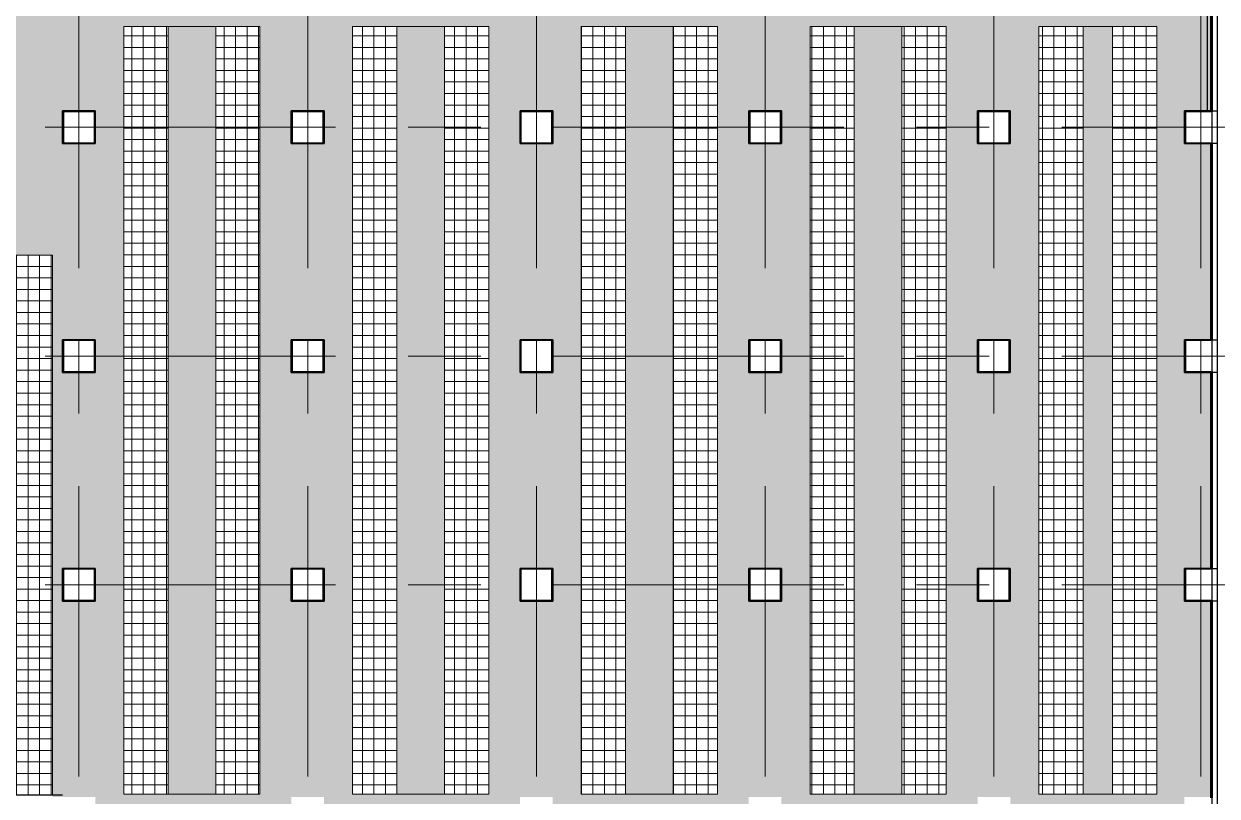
# Model space of a CAD drawing. Extents: x -14231 to 343475, y -171733 to 30720.
# Drawn here: x 233148 to 298882, y -119993 to -77443 of the extents above; entities that cross this region are included whole.
import ezdxf

# ---------------------------------------------------------------- set-up
doc = ezdxf.new("R2010")
doc.units = 0
doc.header["$LTSCALE"] = 8
doc.linetypes.add('IDA - Grid Line', pattern=[3500, 2000, -500, 500, -500])
doc.layers.add('000_CTCI_CSA', color=7, linetype='CONTINUOUS')
for name, color, linetype, lineweight in [('17% 高架沖孔地板', 4, 'CONTINUOUS', 0), ('25% 高架沖孔地板', 3, 'CONTINUOUS', 0), ('A-_ANOTGRID_E', 7, 'CONTINUOUS', 9), ('盲板', 1, 'CONTINUOUS', 0)]:
    doc.layers.add(name, color=color, linetype=linetype, lineweight=lineweight)
pattern_1 = [(90, (-4111.6, 0), (-635, 0), []), (180, (-4111.6, 0), (0, -635), [])]

msp = doc.modelspace()

# ---------------------------------------------------------------- hatches: boundary and pattern name
at = {"layer": '17% 高架沖孔地板'}
h = msp.add_hatch(dxfattribs=at)
h.set_pattern_fill('HEX', color=256, scale=46)
h.set_pattern_definition([(0, (91722.7, -123071.29), (0, 252.96602), [146.05, -292.1]), (120, (91722.7, -123071.29), (-219.075, -126.483), [146.05, -292.1]), (60, (91868.75, -123071.29), (-219.075, 126.483), [146.05, -292.1])])
h.paths.add_polyline_path([(298534.1431, -71443.3451), (297084.1431, -71443.3451), (297084.1431, -69643.3451), (298534.1431, -69643.3451), (298534.1431, -60593.3451), (290734.1431, -60593.3451), (290749.2271, -71499.2153), (251464.4664, -71493.5235), (251465.372, -65243.3465), (247882.291, -65243.3849), (247882.3381, -69643.3464), (249682.2899, -69643.3464), (249682.2899, -71443.3464), (247882.3574, -71443.3464), (247882.2899, -71493.3464), (241932.2899, -71493.3464), (237082.2899, -71493.3464), (235282.2899, -71443.3464), (235282.2899, -69643.3464), (236182.2899, -69643.3464), (236182.2899, -67140.6394), (223232.327, -67193.3464), (223234.1431, -69643.3451), (224484.1431, -69643.3451), (224484.1431, -71443.3451), (223234.1431, -71443.3451), (223234.1431, -82243.3451), (224484.1431, -82243.3451), (224484.1431, -84043.3451), (223234.1431, -84043.3451), (223234.1431, -87478.6374), (230846.9989, -87478.6374), (230846.9989, -90193.9269), (232282.2899, -90193.3464), (234722.2899, -90193.3464), (234722.2899, -120043.324), (237084.1431, -120043.324), (237084.1431, -121843.3451), (235284.1431, -121843.3451), (235284.1431, -123593.3716), (293882.2626, -123593.3715), (293882.2628, -123244.5518), (298534.5063, -123243.3449), (298534.1431, -121843.3451), (297084.1431, -121843.3451), (297084.1431, -120043.3451), (298534.1431, -120043.3451), (298534.1431, -109243.3451), (297084.1431, -109243.3451), (297084.1431, -107443.3451), (298534.1431, -107443.3451), (298534.1431, -96643.3451), (297084.1431, -96643.3451), (297084.1431, -94843.3451), (298534.1431, -94843.3451), (298534.1431, -84043.3451), (297084.1431, -84043.3451), (297084.1431, -82243.3451), (298534.1431, -82243.3451)])
h.paths.add_polyline_path([(235282.2899, -82243.3464), (237082.2899, -82243.3464), (237082.2899, -84043.3464), (235282.2899, -84043.3464)], flags=16)
h.paths.add_polyline_path([(235332.2899, -82293.3464), (237032.2899, -82293.3464), (237032.2899, -83993.3464), (235332.2899, -83993.3464)], flags=0)
h.paths.add_polyline_path([(238654.7109, -77593.3464), (241094.7109, -77593.3464), (243714.7109, -77592.7687), (246154.7109, -77593.3464), (246154.7109, -119893.3464), (243714.7109, -119893.3464), (241094.7109, -119893.6353), (238654.7109, -119893.3464)], flags=16)
h.paths.add_polyline_path([(247882.2899, -82243.3464), (249682.2899, -82243.3464), (249682.2899, -84043.3464), (247882.2899, -84043.3464)], flags=16)
h.paths.add_polyline_path([(247932.2899, -82293.3464), (249632.2899, -82293.3464), (249632.2899, -83993.3464), (247932.2899, -83993.3464)], flags=0)
h.paths.add_polyline_path([(235282.2899, -94843.3464), (237082.2899, -94843.3464), (237082.2899, -96643.3464), (235282.2899, -96643.3464)], flags=16)
h.paths.add_polyline_path([(235332.2899, -94893.3464), (237032.2899, -94893.3464), (237032.2899, -96593.3464), (235332.2899, -96593.3464)], flags=0)
h.paths.add_polyline_path([(251254.7109, -77593.3464), (253694.7109, -77593.3464), (256314.7109, -77592.7687), (258754.7109, -77593.3464), (258754.7109, -119893.3464), (256314.7109, -119893.3464), (253694.7109, -119893.6353), (251254.7109, -119893.3464)], flags=16)
h.paths.add_polyline_path([(247882.2899, -94843.3464), (249682.2899, -94843.3464), (249682.2899, -96643.3464), (247882.2899, -96643.3464)], flags=16)
h.paths.add_polyline_path([(247932.2899, -94893.3464), (249632.2899, -94893.3464), (249632.2899, -96593.3464), (247932.2899, -96593.3464)], flags=0)
h.paths.add_polyline_path([(260482.2899, -82243.3464), (262282.2899, -82243.3464), (262282.2899, -84043.3464), (260482.2899, -84043.3464)], flags=16)
h.paths.add_polyline_path([(260532.2899, -82293.3464), (262232.2899, -82293.3464), (262232.2899, -83993.3464), (260532.2899, -83993.3464)], flags=0)
h.paths.add_polyline_path([(235282.2899, -107443.3464), (237082.2899, -107443.3464), (237082.2899, -109243.3464), (235282.2899, -109243.3464)], flags=16)
h.paths.add_polyline_path([(235332.2899, -107493.3464), (237032.2899, -107493.3464), (237032.2899, -109193.3464), (235332.2899, -109193.3464)], flags=0)
h.paths.add_polyline_path([(263854.7109, -77593.3464), (266294.7109, -77593.3464), (268914.7109, -77592.7687), (271354.7109, -77593.3464), (271354.7109, -119893.3464), (268914.7109, -119893.3464), (268914.7109, -119893.0576), (266294.7109, -119893.6353), (263854.7109, -119893.3464)], flags=16)
h.paths.add_polyline_path([(260482.2899, -94843.3464), (262282.2899, -94843.3464), (262282.2899, -96643.3464), (260482.2899, -96643.3464)], flags=16)
h.paths.add_polyline_path([(260532.2899, -94893.3464), (262232.2899, -94893.3464), (262232.2899, -96593.3464), (260532.2899, -96593.3464)], flags=0)
h.paths.add_polyline_path([(247882.2899, -107443.3464), (249682.2899, -107443.3464), (249682.2899, -109243.3464), (247882.2899, -109243.3464)], flags=16)
h.paths.add_polyline_path([(247932.2899, -107493.3464), (249632.2899, -107493.3464), (249632.2899, -109193.3464), (247932.2899, -109193.3464)], flags=0)
h.paths.add_polyline_path([(273082.2899, -82243.3464), (274882.2899, -82243.3464), (274882.2899, -84043.3464), (273082.2899, -84043.3464)], flags=16)
h.paths.add_polyline_path([(260482.2899, -107443.3464), (262282.2899, -107443.3464), (262282.2899, -109243.3464), (260482.2899, -109243.3464)], flags=16)
h.paths.add_polyline_path([(273132.2899, -82293.3464), (274832.2899, -82293.3464), (274832.2899, -83993.3464), (273132.2899, -83993.3464)], flags=0)
h.paths.add_polyline_path([(260532.2899, -107493.3464), (262232.2899, -107493.3464), (262232.2899, -109193.3464), (260532.2899, -109193.3464)], flags=0)
h.paths.add_polyline_path([(276454.7109, -77593.3464), (278894.7109, -77593.3464), (281514.7109, -77592.7687), (283954.7109, -77593.3464), (283954.7109, -119893.3464), (281514.7109, -119893.3464), (278894.7109, -119893.6353), (276454.7109, -119893.3464)], flags=16)
h.paths.add_polyline_path([(273082.2899, -94843.3464), (274882.2899, -94843.3464), (274882.2899, -96643.3464), (273082.2899, -96643.3464)], flags=16)
h.paths.add_polyline_path([(273132.2899, -94893.3464), (274832.2899, -94893.3464), (274832.2899, -96593.3464), (273132.2899, -96593.3464)], flags=0)
h.paths.add_polyline_path([(247882.2899, -120043.3464), (249682.2899, -120043.3464), (249682.2899, -121843.3464), (247882.2899, -121843.3464)], flags=16)
h.paths.add_polyline_path([(247932.2899, -120093.3464), (249632.2899, -120093.3464), (249632.2899, -121793.3464), (247932.2899, -121793.3464)], flags=0)
h.paths.add_polyline_path([(273082.2899, -107443.3464), (274882.2899, -107443.3464), (274882.2899, -109243.3464), (273082.2899, -109243.3464)], flags=16)
h.paths.add_polyline_path([(273132.2899, -107493.3464), (274832.2899, -107493.3464), (274832.2899, -109193.3464), (273132.2899, -109193.3464)], flags=0)
h.paths.add_polyline_path([(260482.2899, -120043.3464), (262282.2899, -120043.3464), (262282.2899, -121843.3464), (260482.2899, -121843.3464)], flags=16)
h.paths.add_polyline_path([(260532.2899, -120093.3464), (262232.2899, -120093.3464), (262232.2899, -121793.3464), (260532.2899, -121793.3464)], flags=0)
h.paths.add_polyline_path([(285682.2899, -82243.3464), (287482.2899, -82243.3464), (287482.2899, -84043.3464), (285682.2899, -84043.3464)], flags=16)
h.paths.add_polyline_path([(285732.2899, -82293.3464), (287432.2899, -82293.3464), (287432.2899, -83993.3464), (285732.2899, -83993.3464)], flags=0)
h.paths.add_polyline_path([(285682.2899, -94843.3464), (287482.2899, -94843.3464), (287482.2899, -96643.3464), (285682.2899, -96643.3464)], flags=16)
h.paths.add_polyline_path([(285732.2899, -94893.3464), (287432.2899, -94893.3464), (287432.2899, -96593.3464), (285732.2899, -96593.3464)], flags=0)
h.paths.add_polyline_path([(289054.7109, -77593.3464), (291494.7109, -77593.3464), (293114.7109, -77593.202), (295554.7109, -77593.3464), (295554.7109, -119893.3464), (293114.7109, -119893.3464), (293114.7109, -119893.4909), (291494.7109, -119893.6353), (289054.7109, -119893.3464)], flags=16)
h.paths.add_polyline_path([(273082.2899, -120043.3464), (274882.2899, -120043.3464), (274882.2899, -121843.3464), (273082.2899, -121843.3464)], flags=16)
h.paths.add_polyline_path([(273132.2899, -120093.3464), (274832.2899, -120093.3464), (274832.2899, -121793.3464), (273132.2899, -121793.3464)], flags=0)
h.paths.add_polyline_path([(285682.2899, -107443.3464), (287482.2899, -107443.3464), (287482.2899, -109243.3464), (285682.2899, -109243.3464)], flags=16)
h.paths.add_polyline_path([(285732.2899, -107493.3464), (287432.2899, -107493.3464), (287432.2899, -109193.3464), (285732.2899, -109193.3464)], flags=0)
h.paths.add_polyline_path([(285682.2899, -120043.3464), (287482.2899, -120043.3464), (287482.2899, -121843.3464), (285682.2899, -121843.3464)], flags=16)
h.paths.add_polyline_path([(285732.2899, -120093.3464), (287432.2899, -120093.3464), (287432.2899, -121793.3464), (285732.2899, -121793.3464)], flags=0)
h.paths.add_polyline_path([(241932.2899, -65243.3465), (236232.2899, -65243.3466), (236232.2899, -67140.4359), (236232.2899, -69643.3464), (237082.2899, -69643.3464), (237082.2899, -71443.3464), (241932.2899, -71443.3464)], flags=17)
at = {"layer": '25% 高架沖孔地板'}
h = msp.add_hatch(dxfattribs=at)
h.set_pattern_fill('SQUARE', color=256, scale=70)
h.set_pattern_definition([(0, (6191.7, 12600.58), (0, 222.25), [222.25, -222.25]), (90, (6191.7, 12600.58), (-222.25, 1e-14), [222.25, -222.25])])
h.paths.add_polyline_path([(243714.7109, -77592.7687), (241103.7956, -77593.3429), (241094.7109, -119893.6353), (243714.7109, -119893.0576)])
h = msp.add_hatch(dxfattribs=at)
h.set_pattern_fill('SQUARE', color=256, scale=70)
h.set_pattern_definition([(0, (18791.7, 12600.58), (0, 222.25), [222.25, -222.25]), (90, (18791.7, 12600.58), (-222.25, 1e-14), [222.25, -222.25])])
h.paths.add_polyline_path([(256314.7109, -77592.7687), (253703.7956, -77593.3429), (253694.7109, -119893.6353), (256314.7109, -119893.0576)])
h = msp.add_hatch(dxfattribs=at)
h.set_pattern_fill('SQUARE', color=256, scale=70)
h.set_pattern_definition([(0, (31391.7, 12600.58), (0, 222.25), [222.25, -222.25]), (90, (31391.7, 12600.58), (-222.25, 1e-14), [222.25, -222.25])])
h.paths.add_polyline_path([(268914.7109, -77592.7687), (266303.7956, -77593.3429), (266294.7109, -119893.6353), (268914.7109, -119893.0576)])
h = msp.add_hatch(dxfattribs=at)
h.set_pattern_fill('SQUARE', color=256, scale=70)
h.set_pattern_definition([(0, (43991.7, 12600.58), (0, 222.25), [222.25, -222.25]), (90, (43991.7, 12600.58), (-222.25, 1e-14), [222.25, -222.25])])
h.paths.add_polyline_path([(281514.7109, -77592.7687), (278903.7956, -77593.3429), (278894.7109, -119893.6353), (281514.7109, -119893.0576)])
h = msp.add_hatch(dxfattribs=at)
h.set_pattern_fill('SQUARE', color=256, scale=70)
h.set_pattern_definition([(0, (56591.7, 12600.58), (0, 222.25), [222.25, -222.25]), (90, (56591.7, 12600.58), (-222.25, 1e-14), [222.25, -222.25])])
h.paths.add_polyline_path([(293114.7109, -77593.202), (291503.7956, -77593.3429), (291494.7109, -119893.6353), (293114.7109, -119893.4909)])
at = {"layer": '盲板'}
h = msp.add_hatch(dxfattribs=at)
h.set_pattern_fill('ANSI37', color=256, scale=200, angle=45)
h.set_pattern_definition(pattern_1)
h.paths.add_polyline_path([(241094.7109, -77593.3464), (238654.7109, -77593.3464), (238654.7109, -119893.3464), (241094.7109, -119893.3464)])
h = msp.add_hatch(dxfattribs=at)
h.set_pattern_fill('ANSI37', color=256, scale=200, angle=45)
h.set_pattern_definition(pattern_1)
h.paths.add_polyline_path([(246154.7109, -77593.3464), (243714.7109, -77593.3464), (243714.7109, -119893.3464), (246154.7109, -119893.3464)])
h = msp.add_hatch(dxfattribs=at)
h.set_pattern_fill('ANSI37', color=256, scale=200, angle=45)
h.set_pattern_definition(pattern_1)
h.paths.add_polyline_path([(253694.7109, -77593.3464), (251254.7109, -77593.3464), (251254.7109, -119893.3464), (253694.7109, -119893.3464)])
h = msp.add_hatch(dxfattribs=at)
h.set_pattern_fill('ANSI37', color=256, scale=200, angle=45)
h.set_pattern_definition(pattern_1)
h.paths.add_polyline_path([(258754.7109, -77593.3464), (256314.7109, -77593.3464), (256314.7109, -119893.3464), (258754.7109, -119893.3464)])
h = msp.add_hatch(dxfattribs=at)
h.set_pattern_fill('ANSI37', color=256, scale=200, angle=45)
h.set_pattern_definition(pattern_1)
h.paths.add_polyline_path([(266294.7109, -77593.3464), (263854.7109, -77593.3464), (263854.7109, -119893.3464), (266294.7109, -119893.3464)])
h = msp.add_hatch(dxfattribs=at)
h.set_pattern_fill('ANSI37', color=256, scale=200, angle=45)
h.set_pattern_definition(pattern_1)
h.paths.add_polyline_path([(271354.7109, -77593.3464), (268914.7109, -77593.3464), (268914.7109, -119893.3464), (271354.7109, -119893.3464)])
h = msp.add_hatch(dxfattribs=at)
h.set_pattern_fill('ANSI37', color=256, scale=200, angle=45)
h.set_pattern_definition(pattern_1)
h.paths.add_polyline_path([(278894.7109, -77593.3464), (276454.7109, -77593.3464), (276454.7109, -119893.3464), (278894.7109, -119893.3464)])
h = msp.add_hatch(dxfattribs=at)
h.set_pattern_fill('ANSI37', color=256, scale=200, angle=45)
h.set_pattern_definition(pattern_1)
h.paths.add_polyline_path([(283954.7109, -77593.3464), (281514.7109, -77593.3464), (281514.7109, -119893.3464), (283954.7109, -119893.3464)])
h = msp.add_hatch(dxfattribs=at)
h.set_pattern_fill('ANSI37', color=256, scale=200, angle=45)
h.set_pattern_definition(pattern_1)
h.paths.add_polyline_path([(291494.7109, -77593.3464), (289054.7109, -77593.3464), (289054.7109, -119893.3464), (291494.7109, -119893.3464)])
h = msp.add_hatch(dxfattribs=at)
h.set_pattern_fill('ANSI37', color=256, scale=200, angle=45)
h.set_pattern_definition(pattern_1)
h.paths.add_polyline_path([(295554.7109, -77593.3464), (293114.7109, -77593.3464), (293114.7109, -119893.3464), (295554.7109, -119893.3464)])
h = msp.add_hatch(dxfattribs=at)
h.set_pattern_fill('ANSI37', color=256, scale=200, angle=45)
h.set_pattern_definition(pattern_1)
h.paths.add_polyline_path([(234722.2899, -90193.3464), (232282.2899, -90193.3464), (232282.2899, -119943.3464), (234722.2899, -119943.3464)])

# ---------------------------------------------------------------- linework, layer by layer
at = {"layer": '000_CTCI_CSA', "color": 8, "true_color": 0x808080}
for p, q in [((298332.2899, -70843.3464), (298332.2899, -82243.3464)), ((298532.2899, -82293.3464), (298532.2899, -71443.3464)), ((298632.2899, -82293.3464), (298632.2899, -71443.3464)), ((237082.2899, -82243.3464), (235282.2899, -82243.3464)), ((235282.2899, -82243.3464), (235282.2899, -84043.3464)), ((237032.2899, -82293.3464), (235332.2899, -82293.3464)), ((235332.2899, -82293.3464), (235332.2899, -83993.3464)), ((237032.2899, -83993.3464), (237032.2899, -82293.3464)), ((237082.2899, -84043.3464), (237082.2899, -82243.3464)), ((249682.2899, -82243.3464), (247882.2899, -82243.3464)), ((247882.2899, -82243.3464), (247882.2899, -84043.3464)), ((249632.2899, -82293.3464), (247932.2899, -82293.3464)), ((247932.2899, -82293.3464), (247932.2899, -83993.3464)), ((249632.2899, -83993.3464), (249632.2899, -82293.3464)), ((249682.2899, -84043.3464), (249682.2899, -82243.3464)), ((262282.2899, -82243.3464), (260482.2899, -82243.3464)), ((260482.2899, -82243.3464), (260482.2899, -84043.3464)), ((262232.2899, -82293.3464), (260532.2899, -82293.3464)), ((260532.2899, -82293.3464), (260532.2899, -83993.3464)), ((262232.2899, -83993.3464), (262232.2899, -82293.3464)), ((262282.2899, -84043.3464), (262282.2899, -82243.3464)), ((274882.2899, -82243.3464), (273082.2899, -82243.3464)), ((273082.2899, -82243.3464), (273082.2899, -84043.3464)), ((274832.2899, -82293.3464), (273132.2899, -82293.3464)), ((273132.2899, -82293.3464), (273132.2899, -83993.3464)), ((274832.2899, -83993.3464), (274832.2899, -82293.3464)), ((274882.2899, -84043.3464), (274882.2899, -82243.3464)), ((287482.2899, -82243.3464), (285682.2899, -82243.3464)), ((285682.2899, -82243.3464), (285682.2899, -84043.3464)), ((287432.2899, -82293.3464), (285732.2899, -82293.3464)), ((285732.2899, -82293.3464), (285732.2899, -83993.3464)), ((287432.2899, -83993.3464), (287432.2899, -82293.3464)), ((287482.2899, -84043.3464), (287482.2899, -82243.3464)), ((298532.2899, -82243.3464), (297082.2899, -82243.3464)), ((297082.2899, -82243.3464), (297082.2899, -84043.3464)), ((298532.2899, -82293.3464), (297132.2899, -82293.3464)), ((297132.2899, -82293.3464), (297132.2899, -83993.3464)), ((235282.2899, -84043.3464), (237082.2899, -84043.3464)), ((235332.2899, -83993.3464), (237032.2899, -83993.3464)), ((247882.2899, -84043.3464), (249682.2899, -84043.3464)), ((247932.2899, -83993.3464), (249632.2899, -83993.3464)), ((260482.2899, -84043.3464), (262282.2899, -84043.3464)), ((260532.2899, -83993.3464), (262232.2899, -83993.3464)), ((273082.2899, -84043.3464), (274882.2899, -84043.3464)), ((273132.2899, -83993.3464), (274832.2899, -83993.3464)), ((285682.2899, -84043.3464), (287482.2899, -84043.3464)), ((285732.2899, -83993.3464), (287432.2899, -83993.3464)), ((297082.2899, -84043.3464), (298532.2899, -84043.3464)), ((297132.2899, -83993.3464), (298532.2899, -83993.3464)), ((298532.2899, -94893.3464), (298532.2899, -83993.3464)), ((298632.2899, -94893.3464), (298632.2899, -83993.3464)), ((237082.2899, -94843.3464), (235282.2899, -94843.3464)), ((235282.2899, -94843.3464), (235282.2899, -96643.3464)), ((237032.2899, -94893.3464), (235332.2899, -94893.3464)), ((235332.2899, -94893.3464), (235332.2899, -96593.3464)), ((237032.2899, -96593.3464), (237032.2899, -94893.3464)), ((237082.2899, -96643.3464), (237082.2899, -94843.3464)), ((249682.2899, -94843.3464), (247882.2899, -94843.3464)), ((247882.2899, -94843.3464), (247882.2899, -96643.3464)), ((249632.2899, -94893.3464), (247932.2899, -94893.3464)), ((247932.2899, -94893.3464), (247932.2899, -96593.3464)), ((249632.2899, -96593.3464), (249632.2899, -94893.3464)), ((249682.2899, -96643.3464), (249682.2899, -94843.3464)), ((262282.2899, -94843.3464), (260482.2899, -94843.3464)), ((260482.2899, -94843.3464), (260482.2899, -96643.3464)), ((262232.2899, -94893.3464), (260532.2899, -94893.3464)), ((260532.2899, -94893.3464), (260532.2899, -96593.3464)), ((262232.2899, -96593.3464), (262232.2899, -94893.3464)), ((262282.2899, -96643.3464), (262282.2899, -94843.3464)), ((274882.2899, -94843.3464), (273082.2899, -94843.3464)), ((273082.2899, -94843.3464), (273082.2899, -96643.3464)), ((274832.2899, -94893.3464), (273132.2899, -94893.3464)), ((273132.2899, -94893.3464), (273132.2899, -96593.3464)), ((274832.2899, -96593.3464), (274832.2899, -94893.3464)), ((274882.2899, -96643.3464), (274882.2899, -94843.3464)), ((287482.2899, -94843.3464), (285682.2899, -94843.3464)), ((285682.2899, -94843.3464), (285682.2899, -96643.3464)), ((287432.2899, -94893.3464), (285732.2899, -94893.3464)), ((285732.2899, -94893.3464), (285732.2899, -96593.3464)), ((287432.2899, -96593.3464), (287432.2899, -94893.3464)), ((287482.2899, -96643.3464), (287482.2899, -94843.3464)), ((298532.2899, -94843.3464), (297082.2899, -94843.3464)), ((297082.2899, -94843.3464), (297082.2899, -96643.3464)), ((298532.2899, -94893.3464), (297132.2899, -94893.3464)), ((297132.2899, -94893.3464), (297132.2899, -96593.3464)), ((235332.2899, -96593.3464), (237032.2899, -96593.3464)), ((247932.2899, -96593.3464), (249632.2899, -96593.3464)), ((260532.2899, -96593.3464), (262232.2899, -96593.3464)), ((273132.2899, -96593.3464), (274832.2899, -96593.3464)), ((285732.2899, -96593.3464), (287432.2899, -96593.3464)), ((297132.2899, -96593.3464), (298532.2899, -96593.3464)), ((298532.2899, -107493.3464), (298532.2899, -96593.3464)), ((298632.2899, -107493.3464), (298632.2899, -96593.3464)), ((235282.2899, -96643.3464), (237082.2899, -96643.3464)), ((247882.2899, -96643.3464), (249682.2899, -96643.3464)), ((260482.2899, -96643.3464), (262282.2899, -96643.3464)), ((273082.2899, -96643.3464), (274882.2899, -96643.3464)), ((285682.2899, -96643.3464), (287482.2899, -96643.3464)), ((297082.2899, -96643.3464), (298532.2899, -96643.3464)), ((237082.2899, -107443.3464), (235282.2899, -107443.3464)), ((235282.2899, -107443.3464), (235282.2899, -109243.3464)), ((237032.2899, -107493.3464), (235332.2899, -107493.3464)), ((235332.2899, -107493.3464), (235332.2899, -109193.3464)), ((237032.2899, -109193.3464), (237032.2899, -107493.3464)), ((237082.2899, -109243.3464), (237082.2899, -107443.3464)), ((249682.2899, -107443.3464), (247882.2899, -107443.3464)), ((247882.2899, -107443.3464), (247882.2899, -109243.3464)), ((249632.2899, -107493.3464), (247932.2899, -107493.3464)), ((247932.2899, -107493.3464), (247932.2899, -109193.3464)), ((249632.2899, -109193.3464), (249632.2899, -107493.3464)), ((249682.2899, -109243.3464), (249682.2899, -107443.3464)), ((262282.2899, -107443.3464), (260482.2899, -107443.3464)), ((260482.2899, -107443.3464), (260482.2899, -109243.3464)), ((262232.2899, -107493.3464), (260532.2899, -107493.3464)), ((260532.2899, -107493.3464), (260532.2899, -109193.3464)), ((262232.2899, -109193.3464), (262232.2899, -107493.3464)), ((262282.2899, -109243.3464), (262282.2899, -107443.3464)), ((274882.2899, -107443.3464), (273082.2899, -107443.3464)), ((273082.2899, -107443.3464), (273082.2899, -109243.3464)), ((274832.2899, -107493.3464), (273132.2899, -107493.3464)), ((273132.2899, -107493.3464), (273132.2899, -109193.3464)), ((274832.2899, -109193.3464), (274832.2899, -107493.3464)), ((274882.2899, -109243.3464), (274882.2899, -107443.3464)), ((287482.2899, -107443.3464), (285682.2899, -107443.3464)), ((285682.2899, -107443.3464), (285682.2899, -109243.3464)), ((287432.2899, -107493.3464), (285732.2899, -107493.3464)), ((285732.2899, -107493.3464), (285732.2899, -109193.3464)), ((287432.2899, -109193.3464), (287432.2899, -107493.3464)), ((287482.2899, -109243.3464), (287482.2899, -107443.3464)), ((298532.2899, -107443.3464), (297082.2899, -107443.3464)), ((297082.2899, -107443.3464), (297082.2899, -109243.3464)), ((298532.2899, -107493.3464), (297132.2899, -107493.3464)), ((297132.2899, -107493.3464), (297132.2899, -109193.3464)), ((235282.2899, -109243.3464), (237082.2899, -109243.3464)), ((235332.2899, -109193.3464), (237032.2899, -109193.3464)), ((247882.2899, -109243.3464), (249682.2899, -109243.3464)), ((247932.2899, -109193.3464), (249632.2899, -109193.3464)), ((260482.2899, -109243.3464), (262282.2899, -109243.3464)), ((260532.2899, -109193.3464), (262232.2899, -109193.3464)), ((273082.2899, -109243.3464), (274882.2899, -109243.3464)), ((273132.2899, -109193.3464), (274832.2899, -109193.3464)), ((285682.2899, -109243.3464), (287482.2899, -109243.3464)), ((285732.2899, -109193.3464), (287432.2899, -109193.3464)), ((297082.2899, -109243.3464), (298532.2899, -109243.3464)), ((297132.2899, -109193.3464), (298532.2899, -109193.3464)), ((298532.2899, -120093.3464), (298532.2899, -109193.3464)), ((298632.2899, -120093.3464), (298632.2899, -109193.3464))]:
    msp.add_line(p, q, dxfattribs=at)
at = {"layer": '000_CTCI_CSA'}
msp.add_line((235282.2899, -119943.3464), (222982.2899, -119943.3464), dxfattribs=at)
at = {"layer": '000_CTCI_CSA', "color": 8, "true_color": 0x808080}
for points in [[(298882.2899, -57043.3464), (298882.2899, -134443.3464), (222682.2899, -134443.3464), (222682.2899, -57043.3464)], [(298582.2899, -57343.3464), (298582.2899, -134143.3464), (222982.2899, -134143.3464), (222982.2899, -57343.3464)], [(237082.2899, -82243.3464), (237082.2899, -84043.3464), (235282.2899, -84043.3464), (235282.2899, -82243.3464)], [(249682.2899, -82243.3464), (249682.2899, -84043.3464), (247882.2899, -84043.3464), (247882.2899, -82243.3464)], [(262282.2899, -82243.3464), (262282.2899, -84043.3464), (260482.2899, -84043.3464), (260482.2899, -82243.3464)], [(274882.2899, -82243.3464), (274882.2899, -84043.3464), (273082.2899, -84043.3464), (273082.2899, -82243.3464)], [(287482.2899, -82243.3464), (287482.2899, -84043.3464), (285682.2899, -84043.3464), (285682.2899, -82243.3464)], [(298882.2899, -82243.3464), (298882.2899, -84043.3464), (297082.2899, -84043.3464), (297082.2899, -82243.3464)], [(237082.2899, -94843.3464), (237082.2899, -96643.3464), (235282.2899, -96643.3464), (235282.2899, -94843.3464)], [(249682.2899, -94843.3464), (249682.2899, -96643.3464), (247882.2899, -96643.3464), (247882.2899, -94843.3464)], [(262282.2899, -94843.3464), (262282.2899, -96643.3464), (260482.2899, -96643.3464), (260482.2899, -94843.3464)], [(274882.2899, -94843.3464), (274882.2899, -96643.3464), (273082.2899, -96643.3464), (273082.2899, -94843.3464)], [(287482.2899, -94843.3464), (287482.2899, -96643.3464), (285682.2899, -96643.3464), (285682.2899, -94843.3464)], [(298882.2899, -94843.3464), (298882.2899, -96643.3464), (297082.2899, -96643.3464), (297082.2899, -94843.3464)], [(237082.2899, -107443.3464), (237082.2899, -109243.3464), (235282.2899, -109243.3464), (235282.2899, -107443.3464)], [(249682.2899, -107443.3464), (249682.2899, -109243.3464), (247882.2899, -109243.3464), (247882.2899, -107443.3464)], [(262282.2899, -107443.3464), (262282.2899, -109243.3464), (260482.2899, -109243.3464), (260482.2899, -107443.3464)], [(274882.2899, -107443.3464), (274882.2899, -109243.3464), (273082.2899, -109243.3464), (273082.2899, -107443.3464)], [(287482.2899, -107443.3464), (287482.2899, -109243.3464), (285682.2899, -109243.3464), (285682.2899, -107443.3464)], [(298882.2899, -107443.3464), (298882.2899, -109243.3464), (297082.2899, -109243.3464), (297082.2899, -107443.3464)]]:
    msp.add_lwpolyline(points, close=True, dxfattribs=at)
at = {"layer": '25% 高架沖孔地板'}
for points in [[(241094.7109, -77593.3464), (243714.7109, -77592.7687), (243714.7109, -119893.0576), (241094.7109, -119893.6353)], [(253694.7109, -77593.3464), (256314.7109, -77592.7687), (256314.7109, -119893.0576), (253694.7109, -119893.6353)], [(266294.7109, -77593.3464), (268914.7109, -77592.7687), (268914.7109, -119893.0576), (266294.7109, -119893.6353)], [(278894.7109, -77593.3464), (281514.7109, -77592.7687), (281514.7109, -119893.0576), (278894.7109, -119893.6353)], [(291494.7109, -77593.3464), (293114.7109, -77593.202), (293114.7109, -119893.4909), (291494.7109, -119893.6353)]]:
    msp.add_lwpolyline(points, close=True, dxfattribs=at)
at = {"layer": 'A-_ANOTGRID_E', "color": 8, "linetype": 'IDA - Grid Line', "true_color": 0x808080}
for p, q in [((236182.2899, -146907.3875), (236182.2899, -47898.2452)), ((248782.2899, -146907.3875), (248782.2899, -47898.2452)), ((261382.2899, -146907.3875), (261382.2899, -47898.2452)), ((273982.2899, -146907.3875), (273982.2899, -47898.2452)), ((286582.2899, -146907.3875), (286582.2899, -47898.2452)), ((297982.2899, -146907.3875), (297982.2899, -47898.2452)), ((306322.8966, -83143.3464), (218813.0045, -83143.3464)), ((306322.8966, -95743.3464), (218813.0045, -95743.3464)), ((306322.8966, -108343.3464), (218813.0045, -108343.3464))]:
    msp.add_line(p, q, dxfattribs=at)
at = {"layer": '盲板'}
for points in [[(238654.7109, -77593.3464), (241094.7109, -77593.3464), (241094.7109, -119893.3464), (238654.7109, -119893.3464)], [(243714.7109, -77593.3464), (246154.7109, -77593.3464), (246154.7109, -119893.3464), (243714.7109, -119893.3464)], [(251254.7109, -77593.3464), (253694.7109, -77593.3464), (253694.7109, -119893.3464), (251254.7109, -119893.3464)], [(256314.7109, -77593.3464), (258754.7109, -77593.3464), (258754.7109, -119893.3464), (256314.7109, -119893.3464)], [(263854.7109, -77593.3464), (266294.7109, -77593.3464), (266294.7109, -119893.3464), (263854.7109, -119893.3464)], [(268914.7109, -77593.3464), (271354.7109, -77593.3464), (271354.7109, -119893.3464), (268914.7109, -119893.3464)], [(276454.7109, -77593.3464), (278894.7109, -77593.3464), (278894.7109, -119893.3464), (276454.7109, -119893.3464)], [(281514.7109, -77593.3464), (283954.7109, -77593.3464), (283954.7109, -119893.3464), (281514.7109, -119893.3464)], [(289054.7109, -77593.3464), (291494.7109, -77593.3464), (291494.7109, -119893.3464), (289054.7109, -119893.3464)], [(293114.7109, -77593.3464), (295554.7109, -77593.3464), (295554.7109, -119893.3464), (293114.7109, -119893.3464)], [(232282.2899, -90193.3464), (234722.2899, -90193.3464), (234722.2899, -119943.3464), (232282.2899, -119943.3464)]]:
    msp.add_lwpolyline(points, close=True, dxfattribs=at)

doc.saveas('drawing.dxf')
